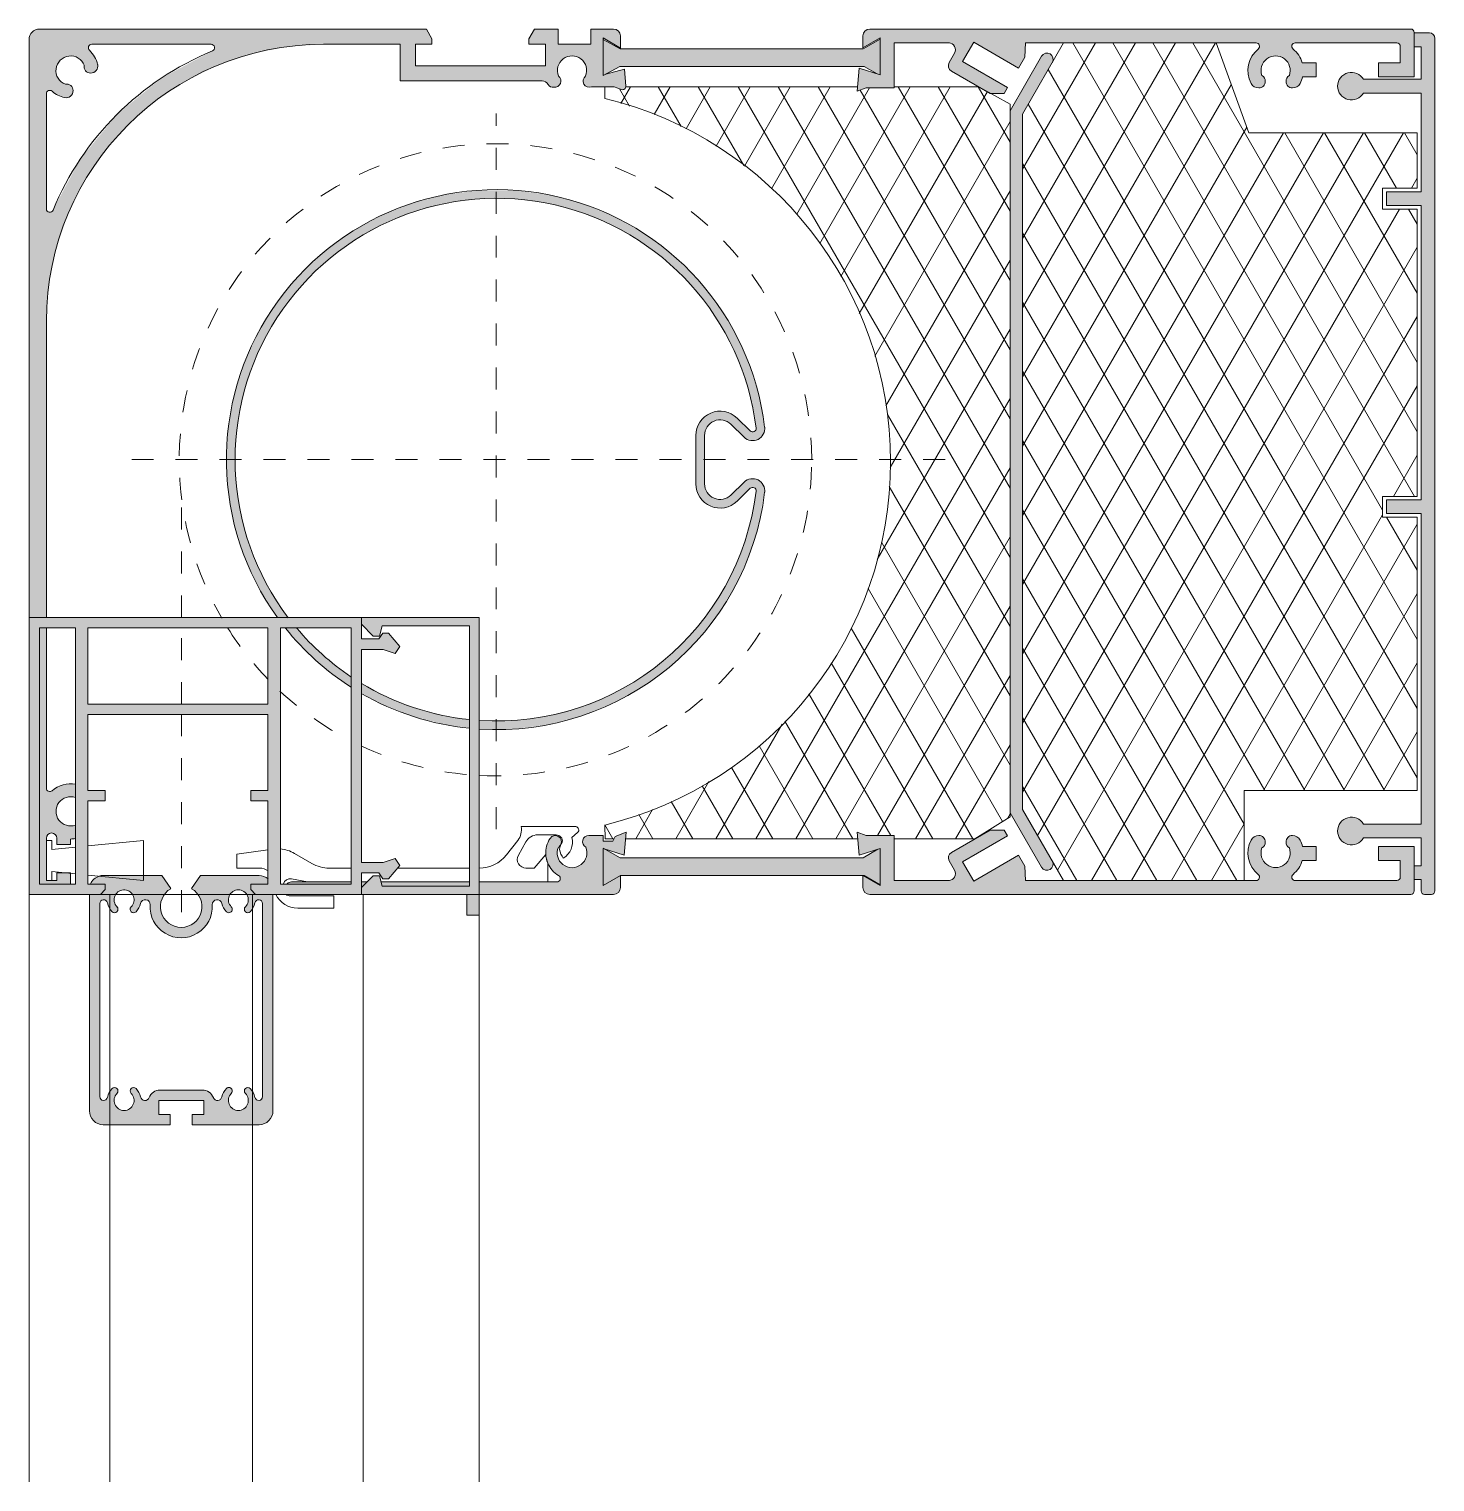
# Model space of a CAD drawing. Header units: metres. Extents: x -65 to 138, y -85 to 125.
import ezdxf

# ---------------------------------------------------------------- set-up
doc = ezdxf.new("R2010")
doc.units = ezdxf.units.M
doc.linetypes.add('Dash', pattern=[6.35, 3.175, -3.175])
doc.layers.add('A-DETL-GENF', color=92, linetype='Continuous', lineweight=18)
doc.layers.add('A-DETL-GENF-HDLN', color=1, linetype='Dash', lineweight=18)
pattern_1 = [(60, (10372.839, -1194.848), (-4.330127, 2.5), []), (120, (10372.839, -1194.848), (-4.330127, -2.5), [])]

# ---------------------------------------------------------------- blocks, each defined once
blk = doc.blocks.new('31 Harol SC900iso - verticaal-4586019-00_0 Basismaterialen')
at = {"layer": 'A-DETL-GENF'}
h = blk.add_hatch(color=256, dxfattribs=at)
h.paths.add_polyline_path([(-63.33, 1.5), (-59, 1.5), (-59, 3.13), (-61, 3.13), (-61, 2), (-62.5, 2), (-62.47, 8.32), (-62.28, 8.66), (-61.94, 8.85), (-61.56, 8.85), (-61.22, 8.66), (-61.03, 8.32), (-61, 8.13), (-61, 7.2), (-59, 7.2), (-59, 8), (-58.3, 8.08), (-58.3, 10.02), (-58.64, 9.92), (-59.16, 9.89), (-59.68, 10), (-60.15, 10.23), (-60.55, 10.56), (-60.86, 10.99), (-61.05, 11.48), (-61.12, 12), (-61.05, 12.52), (-60.86, 13.01), (-60.55, 13.44), (-60.15, 13.77), (-59.68, 14), (-59.16, 14.11), (-58.64, 14.08), (-58.3, 13.98), (-58.3, 15.92), (-59.01, 16), (-59.97, 15.88), (-60.87, 15.53), (-61.89, 14.87), (-62.14, 14.88), (-62.36, 15.01), (-62.48, 15.23), (-62.5, 15.35), (-62.5, 38.5), (-63.5, 38.5), (-63.5, 1.5)])
h.paths.add_polyline_path([(-63.8, 40), (-62.5, 40), (-62.5, 82.8), (-62.15, 88.06), (-61.14, 93.15), (-59.45, 98.11), (-57.14, 102.8), (-54.23, 107.15), (-50.78, 111.08), (-46.85, 114.53), (-42.5, 117.44), (-37.81, 119.75), (-32.85, 121.44), (-27.76, 122.45), (-22.5, 122.8), (-11.42, 122.8), (-11.42, 117.5), (9.28, 117.48), (9.66, 117.31), (9.93, 117), (10.05, 116.84), (10.38, 116.64), (10.76, 116.61), (11.19, 116.65), (11.55, 116.88), (11.76, 117.25), (11.78, 117.68), (11.72, 117.88), (11.45, 118.22), (11.31, 118.75), (11.31, 119.3), (11.45, 119.83), (11.73, 120.3), (12.12, 120.69), (12.59, 120.97), (13.12, 121.11), (13.68, 121.11), (14.21, 120.97), (14.68, 120.69), (15.07, 120.3), (15.35, 119.83), (15.49, 119.3), (15.49, 118.75), (15.35, 118.22), (15.19, 118.05), (15.07, 117.85), (15.01, 117.63), (15.01, 117.39), (15.06, 117.17), (15.18, 116.96), (15.34, 116.8), (15.54, 116.68), (15.76, 116.61), (16, 116.61), (16.22, 116.66), (19.47, 116.66), (20.55, 116.27), (20.99, 116.34), (21.14, 116.52), (21.18, 116.75), (20.96, 119.2), (18.26, 118.48), (17.9, 118.28), (17.9, 123.71), (20.4, 122.26), (20.37, 124.25), (20.27, 124.5), (20.11, 124.7), (19.9, 124.86), (19.66, 124.96), (19.4, 125), (16.1, 125), (16.1, 122.8), (11.38, 122.8), (11.38, 125), (7.97, 125), (7.18, 123.6), (7.18, 122.8), (9.58, 122.8), (9.58, 119.7), (-9.22, 119.7), (-9.22, 122.8), (-6.82, 122.8), (-6.82, 123.6), (-7.62, 125), (-63.89, 124.95), (-64.25, 124.8), (-64.56, 124.56), (-64.8, 124.25), (-64.95, 123.89), (-65, 123.5), (-65, 40)])
h.paths.add_polyline_path([(-62.03, 98.52), (-62.27, 98.6), (-62.44, 98.78), (-62.5, 99.02), (-62.48, 115.77), (-62.36, 115.99), (-62.14, 116.12), (-61.89, 116.13), (-61.67, 116.02), (-60.83, 115.44), (-59.87, 115.1), (-59.61, 115.07), (-59.35, 115.12), (-59.11, 115.23), (-58.91, 115.39), (-58.76, 115.61), (-58.67, 115.85), (-58.65, 116.11), (-58.73, 116.52), (-58.98, 116.85), (-59.35, 117.03), (-59.76, 117.03), (-60.22, 117.28), (-60.61, 117.63), (-60.9, 118.07), (-61.07, 118.56), (-61.12, 119.09), (-61.03, 119.6), (-60.82, 120.08), (-60.5, 120.5), (-60.08, 120.82), (-59.6, 121.03), (-59.09, 121.12), (-58.56, 121.07), (-58.07, 120.9), (-57.63, 120.61), (-57.28, 120.22), (-57.03, 119.76), (-57.03, 119.35), (-56.85, 118.98), (-56.52, 118.73), (-56.11, 118.65), (-55.85, 118.67), (-55.61, 118.76), (-55.39, 118.91), (-55.23, 119.11), (-55.12, 119.35), (-55.07, 119.61), (-55.1, 119.87), (-55.35, 120.63), (-55.75, 121.33), (-56.41, 122.13), (-56.44, 122.37), (-56.35, 122.59), (-56.17, 122.74), (-55.94, 122.8), (-38.59, 122.78), (-38.38, 122.67), (-38.24, 122.46), (-38.23, 122.21), (-38.33, 121.99), (-38.53, 121.84), (-45.89, 117.92), (-52.34, 112.64), (-57.62, 106.19), (-61.69, 98.63), (-61.91, 98.53)])
for points in [[(73.79, 115.7), (75.79, 115.7), (76.28, 116.56), (69.79, 120.31), (71.4, 123.1), (77.89, 119.35), (78.8, 120.92), (78.9, 123), (112.29, 122.98), (112.51, 122.87), (112.64, 122.67), (112.67, 122.42), (112.57, 122.2), (111.85, 121.46), (111.37, 120.68), (111.08, 119.81), (111, 118.9), (111.13, 118), (111.46, 117.14), (111.61, 116.92), (111.8, 116.74), (112.04, 116.6), (112.29, 116.52), (112.77, 116.52), (113.16, 116.69), (113.42, 117.03), (113.5, 117.44), (113.43, 117.84), (113.19, 118.16), (113.02, 118.28), (112.9, 118.8), (112.92, 119.34), (113.07, 119.86), (113.35, 120.32), (113.74, 120.7), (114.21, 120.96), (114.73, 121.1), (115.27, 121.1), (115.79, 120.96), (116.26, 120.7), (116.65, 120.32), (116.93, 119.86), (117.08, 119.34), (117.1, 118.8), (116.98, 118.28), (116.67, 118.01), (116.57, 117.84), (116.5, 117.44), (116.58, 117.03), (116.84, 116.69), (117.23, 116.52), (117.71, 116.52), (117.96, 116.6), (118.2, 116.74), (118.39, 116.92), (118.54, 117.14), (118.75, 117.61), (118.9, 118.1), (120.85, 118.1), (120.85, 120.1), (118.85, 120.1), (118.54, 120.86), (118.09, 121.54), (117.37, 122.31), (117.33, 122.55), (117.41, 122.78), (117.59, 122.94), (117.83, 123), (132.63, 122.98), (132.85, 122.85), (132.98, 122.63), (133, 122.45), (133, 120.1), (129.85, 120.1), (129.85, 118.1), (135, 118.1), (135, 124.5), (134.85, 124.85), (134.63, 124.98), (134.5, 125), (56.14, 124.97), (55.9, 124.87), (55.69, 124.71), (55.53, 124.5), (55.43, 124.26), (55.4, 124), (55.4, 122.27), (57.9, 123.71), (57.9, 118.37), (54.85, 119.33), (54.56, 116.02), (55.87, 116.5), (59.9, 116.5), (59.9, 123), (68.03, 122.97), (68.27, 122.87), (68.48, 122.71), (68.63, 122.5), (68.73, 122.26), (68.77, 122), (68.73, 121.74), (68.63, 121.5), (67.77, 119.94), (67.74, 119.71), (67.77, 119.48), (67.86, 119.26), (68, 119.07), (68.19, 118.93)], [(137.5, 0), (137.85, 0.15), (137.98, 0.37), (138, 0.5), (137.97, 123.85), (137.77, 124.21), (137.6, 124.34), (137.2, 124.45), (135, 124.5), (135, 122.45), (136, 122.45), (136, 117.75), (127.68, 117.75), (127.38, 118.14), (126.99, 118.45), (126.54, 118.66), (126.05, 118.74), (125.55, 118.71), (125.08, 118.55), (124.66, 118.28), (124.33, 117.91), (124.09, 117.48), (123.97, 117), (123.97, 116.5), (124.09, 116.02), (124.33, 115.58), (124.66, 115.22), (125.08, 114.95), (125.55, 114.79), (126.05, 114.75), (126.54, 114.84), (126.99, 115.04), (127.38, 115.35), (127.68, 115.75), (136, 115.75), (136, 101.5), (131, 101.5), (131, 99.5), (136, 99.5), (136, 57), (131, 57), (131, 55), (136, 55), (136, 10.15), (127.68, 10.15), (127.38, 10.55), (126.99, 10.86), (126.54, 11.06), (126.05, 11.15), (125.55, 11.11), (125.08, 10.95), (124.66, 10.68), (124.33, 10.32), (124.09, 9.88), (123.97, 9.4), (123.97, 8.9), (124.09, 8.42), (124.33, 7.98), (124.66, 7.62), (125.08, 7.35), (125.55, 7.19), (126.05, 7.15), (126.54, 7.24), (126.99, 7.44), (127.38, 7.75), (127.68, 8.15), (136, 8.15), (136, 4.15), (135, 4.15), (135, 2.15), (136, 2.15), (136.02, 0.37), (136.15, 0.15), (136.5, 0)], [(17.9, 118.28), (20.3, 119.58), (55.6, 119.58), (57.45, 118.51), (57.9, 118.37), (57.9, 123.55), (55.44, 122.13), (20.36, 122.13), (17.9, 123.51)], [(81.98, 3.47), (82.21, 3.5), (82.43, 3.59), (82.62, 3.73), (82.76, 3.92), (82.85, 4.14), (82.88, 4.37), (82.85, 4.6), (82.76, 4.82), (78.45, 12.28), (78.45, 112.72), (82.85, 120.4), (82.88, 120.63), (82.85, 120.86), (82.76, 121.08), (82.62, 121.27), (82.43, 121.41), (82.21, 121.5), (81.98, 121.53), (81.75, 121.5), (81.53, 121.41), (81.34, 121.27), (81.2, 121.08), (76.65, 113.2), (76.65, 11.8), (81.34, 3.73), (81.53, 3.59), (81.75, 3.5)], [(0, 0), (0, 40), (-17, 40), (-17, 39.02), (-15.3, 37.32), (-14.41, 37.32), (-14.02, 38.8), (-1.4, 38.8), (-1.4, 1.2), (-14.02, 1.2), (-14.41, 2.68), (-15.3, 2.68), (-17, 0.98), (-17, 0)], [(134.5, 0), (134.75, 0.07), (134.85, 0.15), (135, 0.5), (135, 6.9), (129.85, 6.9), (129.85, 4.9), (133, 4.9), (132.98, 2.37), (132.85, 2.15), (132.63, 2.02), (132.5, 2), (117.71, 2.02), (117.49, 2.13), (117.36, 2.33), (117.33, 2.58), (117.43, 2.8), (118.09, 3.46), (118.54, 4.14), (118.85, 4.9), (120.85, 4.9), (120.85, 6.9), (118.9, 6.9), (118.75, 7.39), (118.39, 8.08), (118.2, 8.26), (117.96, 8.4), (117.71, 8.48), (117.23, 8.48), (116.84, 8.31), (116.58, 7.97), (116.5, 7.56), (116.57, 7.16), (116.81, 6.84), (116.98, 6.72), (117.1, 6.2), (117.08, 5.66), (116.93, 5.14), (116.65, 4.68), (116.26, 4.3), (115.79, 4.04), (115.27, 3.9), (114.73, 3.9), (114.21, 4.04), (113.74, 4.3), (113.35, 4.68), (113.07, 5.14), (112.92, 5.66), (112.9, 6.2), (113.02, 6.72), (113.33, 6.99), (113.43, 7.16), (113.5, 7.56), (113.42, 7.97), (113.16, 8.31), (112.77, 8.48), (112.29, 8.48), (112.04, 8.4), (111.8, 8.26), (111.61, 8.08), (111.46, 7.86), (111.13, 7), (111, 6.1), (111.08, 5.19), (111.37, 4.32), (111.85, 3.54), (112.63, 2.69), (112.67, 2.45), (112.59, 2.22), (112.41, 2.06), (112.17, 2), (78.9, 2), (78.8, 4.08), (77.89, 5.65), (71.4, 1.9), (69.79, 4.69), (76.28, 8.44), (75.79, 9.3), (73.79, 9.3), (68, 5.93), (67.86, 5.74), (67.77, 5.52), (67.74, 5.29), (67.77, 5.06), (67.86, 4.84), (68.73, 3.26), (68.77, 3), (68.73, 2.74), (68.63, 2.5), (68.48, 2.29), (68.27, 2.13), (67.9, 2), (59.9, 2), (59.9, 8.5), (55.87, 8.5), (54.56, 8.98), (54.85, 5.67), (57.9, 6.63), (57.9, 1.29), (55.4, 2.73), (55.43, 0.74), (55.53, 0.5), (55.69, 0.29), (55.9, 0.13), (56.14, 0.03), (56.4, 0), (110.45, 0)], [(17.9, 1.29), (20.4, 2.71), (55.6, 2.71), (57.9, 1.37), (57.9, 6.63), (57.58, 6.53), (55.44, 5.29), (20.36, 5.29), (17.9, 6.63), (17.9, 1.8)]]:
    blk.add_hatch(color=256, dxfattribs=at).paths.add_polyline_path(points)
at = {"layer": 'A-DETL-GENF', "lineweight": 13}
h = blk.add_hatch(dxfattribs=at)
h.set_pattern_fill('FP_83', color=256, style=0, pattern_type=2)
h.set_pattern_definition(pattern_1)
h.paths.add_polyline_path([(71.57, 8.02), (76.65, 11.2), (76.65, 114.15), (72.12, 116.66), (59.9, 116.66), (59.9, 116.5), (55.87, 116.5), (54.56, 116.02), (54.56, 116.66), (21.16, 116.66), (21.08, 116.42), (20.89, 116.28), (20.55, 116.27), (19.47, 116.66), (18.16, 116.66), (18.12, 114.98), (24.41, 113.04), (30.34, 110.4), (35.95, 107.03), (41.11, 103.01), (45.74, 98.39), (49.79, 93.26), (53.18, 87.66), (55.88, 81.7), (57.82, 75.46), (59.01, 69.03), (59.4, 62.5), (59.01, 55.97), (57.82, 49.54), (55.88, 43.3), (53.18, 37.34), (49.79, 31.74), (45.74, 26.61), (41.11, 21.99), (35.95, 17.97), (30.34, 14.6), (24.41, 11.96), (18.12, 10.02), (18.17, 8.02), (19.45, 8.02), (19.61, 8.38), (21.24, 8.98), (21.16, 8.02), (54.64, 8.02), (54.56, 8.98), (55.87, 8.5), (59.9, 8.5), (59.9, 8.02), (69.79, 8.02)])
at = {"layer": 'A-DETL-GENF'}
h = blk.add_hatch(color=256, dxfattribs=at)
h.paths.add_polyline_path([(0.14, 23.87), (5.04, 23.89), (9.91, 24.51), (14.66, 25.75), (19.21, 27.56), (23.5, 29.94), (27.46, 32.84), (31.02, 36.21), (34.14, 40), (36.75, 44.15), (38.82, 48.59), (40.3, 53.23), (41.21, 58.34), (41.21, 58.52), (41.11, 58.94), (40.9, 59.32), (40.61, 59.63), (40.25, 59.87), (39.85, 60.01), (39.42, 60.05), (38.99, 59.98), (38.6, 59.81), (38.25, 59.55), (36.35, 57.69), (35.89, 57.34), (35.34, 57.12), (34.76, 57.05), (34.18, 57.13), (33.65, 57.36), (33.18, 57.71), (32.76, 58.34), (32.61, 58.72), (32.53, 59.3), (32.53, 66.3), (32.61, 66.88), (32.83, 67.42), (33.18, 67.89), (33.65, 68.24), (34.18, 68.47), (34.76, 68.55), (35.34, 68.48), (35.89, 68.26), (36.35, 67.91), (38.6, 65.79), (38.99, 65.62), (39.42, 65.55), (39.85, 65.59), (40.25, 65.73), (40.61, 65.97), (40.9, 66.28), (41.11, 66.66), (41.21, 67.08), (41.21, 67.51), (40.3, 72.37), (38.82, 77.01), (36.75, 81.45), (34.14, 85.6), (31.02, 89.39), (27.46, 92.76), (23.5, 95.66), (19.21, 98.04), (14.66, 99.85), (9.91, 101.09), (5.04, 101.71), (0.14, 101.73), (-4.73, 101.12), (-9.48, 99.91), (-14.04, 98.11), (-18.35, 95.76), (-22.32, 92.88), (-25.9, 89.53), (-29.03, 85.75), (-31.66, 81.61), (-33.75, 77.18), (-35.27, 72.51), (-36.19, 67.69), (-36.5, 62.8), (-36.19, 57.91), (-35.27, 53.09), (-33.75, 48.42), (-31.66, 43.99), (-29.08, 40), (-27.53, 40), (-28.02, 40.58), (-30.57, 44.59), (-32.59, 48.88), (-34.06, 53.4), (-34.97, 58.34), (-35.25, 62.8), (-34.95, 67.54), (-34.06, 72.2), (-32.59, 76.72), (-30.57, 81.01), (-28.02, 85.02), (-24.99, 88.67), (-21.52, 91.92), (-17.68, 94.7), (-13.51, 96.98), (-9.1, 98.72), (-4.5, 99.89), (0.22, 100.48), (4.96, 100.47), (9.67, 99.86), (14.27, 98.67), (18.68, 96.91), (22.83, 94.6), (26.66, 91.8), (30.11, 88.54), (33.12, 84.87), (35.65, 80.85), (37.66, 76.55), (39.09, 72.06), (39.97, 67.24), (39.88, 67.01), (39.7, 66.85), (39.46, 66.8), (39.23, 66.87), (39.13, 66.94), (37.23, 68.8), (36.5, 69.35), (35.66, 69.69), (34.75, 69.8), (33.85, 69.68), (33.02, 69.32), (32.3, 68.77), (31.74, 68.04), (31.4, 67.2), (31.28, 66.3), (31.28, 59.3), (31.42, 58.34), (31.74, 57.56), (32.3, 56.83), (33.02, 56.28), (33.85, 55.92), (34.75, 55.8), (35.66, 55.91), (36.5, 56.25), (37.23, 56.8), (39.23, 58.73), (39.46, 58.8), (39.7, 58.75), (39.88, 58.59), (39.97, 58.34), (39.97, 58.24), (39.09, 53.54), (37.66, 49.05), (35.65, 44.75), (33.12, 40.73), (30.11, 37.06), (26.66, 33.8), (22.83, 31), (18.68, 28.69), (14.27, 26.93), (9.67, 25.74), (4.96, 25.13), (0, 25.09), (0, 23.89)])
h.paths.add_polyline_path([(-1.4, 24.06), (-1.4, 25.32), (-4.5, 25.71), (-9.1, 26.88), (-13.51, 28.62), (-17, 30.52), (-17, 29.1), (-14.04, 27.49), (-9.48, 25.69), (-4.73, 24.48)])
h.paths.add_polyline_path([(-18.5, 29.95), (-18.5, 31.49), (-21.52, 33.68), (-24.99, 36.93), (-26.29, 38.5), (-27.91, 38.5), (-25.9, 36.07), (-22.32, 32.72)])
h = blk.add_hatch(color=256, dxfattribs=at)
h.paths.add_polyline_path([(-24.58, 0), (-17, 0), (-17, 3.1), (-14.5, 3.1), (-13.91, 2.26), (-13.09, 2.26), (-11.47, 4.19), (-12.16, 5.19), (-13.86, 4.6), (-17, 4.6), (-17, 35.4), (-13.86, 35.4), (-12.16, 34.81), (-11.47, 35.81), (-13.09, 37.74), (-13.91, 37.74), (-14.5, 36.9), (-17, 36.9), (-17, 40), (-65, 40), (-65, 0), (-54.69, 0), (-54, 0.69), (-54, 1.5), (-56.5, 1.5), (-56.5, 13.5), (-54, 13.5), (-54, 15), (-56.5, 15), (-56.5, 26), (-30.5, 26), (-30.5, 15), (-33, 15), (-33, 13.5), (-30.5, 13.5), (-30.5, 1.5), (-33, 1.5), (-33, 0.69), (-32.31, 0)])
h.paths.add_polyline_path([(-58.3, 1.5), (-63.5, 1.5), (-63.5, 38.5), (-58.3, 38.5), (-58.3, 24.05)])
h.paths.add_polyline_path([(-28.7, 1.5), (-28.7, 38.5), (-18.5, 38.5), (-18.5, 1.5), (-24.58, 1.5)])
h.paths.add_polyline_path([(-30.5, 27.5), (-56.5, 27.5), (-56.5, 38.5), (-30.5, 38.5)])
h = blk.add_hatch(color=256, dxfattribs=at)
h.paths.add_polyline_path([(0, 0), (19.66, 0.03), (19.9, 0.13), (20.11, 0.29), (20.27, 0.5), (20.37, 0.74), (20.4, 1), (20.4, 2.73), (17.9, 1.29), (17.9, 6.63), (20.95, 5.67), (21.24, 8.98), (19.61, 8.38), (19.3, 7.67), (17.9, 7.67), (17.9, 8.5), (15.61, 8.47), (15.23, 8.28), (14.98, 7.93), (14.92, 7.51), (15.06, 7.11), (15.37, 6.82), (15.51, 6.31), (15.53, 5.79), (15.41, 5.28), (15.18, 4.81), (14.83, 4.42), (14.41, 4.12), (13.92, 3.93), (13.4, 3.86), (12.88, 3.93), (12.39, 4.12), (11.97, 4.42), (11.62, 4.81), (11.39, 5.28), (11.27, 5.79), (11.29, 6.31), (11.43, 6.82), (11.61, 6.96), (11.75, 7.14), (11.85, 7.35), (11.88, 7.58), (11.86, 7.81), (11.77, 8.03), (11.64, 8.22), (11.46, 8.36), (11.25, 8.46), (11.02, 8.5), (10.79, 8.48), (10.57, 8.4), (10.38, 8.27), (10.23, 8.1), (9.83, 7.31), (9.63, 6.46), (9.62, 5.58), (9.82, 4.73), (10.21, 3.94), (10.77, 3.26), (11.64, 2.55), (11.71, 2.3), (11.64, 2.05), (11.46, 1.87), (11.21, 1.8), (0, 1.8), (0, 0.25)])
h.paths.add_polyline_path([(-1.8, -3), (0, -3), (0, 0), (-1.8, 0)])
h.paths.add_polyline_path([(-17, 0.98), (-16.18, 1.8), (-17, 1.8), (-17, 1.08)])
h.paths.add_polyline_path([(-14.02, 1.2), (-1.4, 1.2), (-1.4, 1.8), (-14.18, 1.8)])
h.paths.add_polyline_path([(-18.5, 1.5), (-18.5, 1.8), (-27.33, 1.77), (-27.55, 1.68), (-27.73, 1.5), (-22.88, 1.5)])
h = blk.add_hatch(color=256, dxfattribs=at)
h.paths.add_polyline_path([(-31.78, -33.27), (-31.27, -33.2), (-30.78, -33), (-30.37, -32.68), (-30.05, -32.27), (-29.85, -31.79), (-29.78, -31.27), (-29.78, 0), (-32.31, 0), (-33, 0.69), (-33, 1.5), (-30.5, 1.5), (-30.5, 2.25), (-30.78, 2.46), (-31.27, 2.66), (-31.78, 2.73), (-40.23, 2.73), (-41.53, 0.83), (-40.94, 0.38), (-40.47, -0.2), (-40.17, -0.88), (-40.04, -1.62), (-40.09, -2.36), (-40.33, -3.07), (-40.74, -3.7), (-41.28, -4.2), (-41.94, -4.56), (-42.66, -4.74), (-43.41, -4.74), (-44.13, -4.56), (-44.79, -4.2), (-45.33, -3.7), (-45.74, -3.07), (-45.97, -2.36), (-46.03, -1.62), (-45.9, -0.88), (-45.59, -0.2), (-45.13, 0.38), (-44.53, 0.83), (-45.83, 2.73), (-54.69, 2.68), (-54.8, 2.66), (-55.28, 2.46), (-55.7, 2.15), (-56.02, 1.73), (-56.11, 1.5), (-54, 1.5), (-54, 0.69), (-54.69, 0), (-56.28, 0), (-56.28, -31.27), (-56.22, -31.79), (-56.02, -32.27), (-55.7, -32.68), (-55.28, -33), (-54.8, -33.2), (-54.28, -33.27), (-44.64, -33.27), (-44.64, -31.77), (-46.28, -31.77), (-46.28, -29.77), (-39.78, -29.77), (-39.78, -31.77), (-41.43, -31.77), (-41.43, -33.27)])
h.paths.add_polyline_path([(-51.11, -31.2), (-51.46, -31.2), (-51.81, -31.11), (-52.12, -30.94), (-52.39, -30.7), (-52.58, -30.4), (-52.7, -30.06), (-52.73, -29.71), (-52.67, -29.35), (-52.52, -29.03), (-52.17, -28.52), (-52.17, -28.26), (-52.22, -28.14), (-52.53, -27.91), (-52.78, -27.91), (-53.01, -28.04), (-53.32, -28.41), (-53.55, -28.85), (-53.8, -29.56), (-54.01, -29.72), (-54.28, -29.77), (-54.54, -29.68), (-54.72, -29.48), (-54.78, -29.21), (-54.77, -1.19), (-54.64, -0.95), (-54.41, -0.8), (-54.15, -0.77), (-53.9, -0.88), (-53.73, -1.09), (-53.55, -1.69), (-53.32, -2.12), (-52.91, -2.58), (-52.66, -2.65), (-52.53, -2.63), (-52.22, -2.39), (-52.16, -2.14), (-52.22, -1.9), (-52.66, -1.21), (-52.73, -0.86), (-52.7, -0.5), (-52.5, 0), (-52.41, 0.14), (-52.16, 0.38), (-51.85, 0.56), (-51.51, 0.66), (-51.15, 0.67), (-50.8, 0.59), (-50.48, 0.43), (-50.2, 0.19), (-50, -0.11), (-49.87, -0.45), (-49.84, -0.81), (-49.9, -1.17), (-50.04, -1.51), (-50.28, -1.81), (-50.41, -2.16), (-50.34, -2.4), (-50.16, -2.58), (-49.91, -2.65), (-49.56, -2.5), (-49.27, -2.15), (-49.04, -1.75), (-48.75, -1.01), (-48.46, -0.81), (-48.12, -0.78), (-47.81, -0.9), (-47.59, -1.17), (-47.53, -1.51), (-47.45, -2.63), (-47.1, -3.7), (-46.49, -4.64), (-45.67, -5.41), (-44.69, -5.95), (-43.6, -6.23), (-42.47, -6.23), (-41.38, -5.95), (-40.4, -5.41), (-39.51, -4.54), (-38.97, -3.7), (-38.62, -2.63), (-38.48, -1.17), (-38.26, -0.9), (-37.94, -0.78), (-37.6, -0.81), (-37.32, -1.01), (-37.17, -1.31), (-37.02, -1.75), (-36.8, -2.15), (-36.51, -2.5), (-36.07, -2.64), (-35.85, -2.54), (-35.7, -2.35), (-35.66, -2.23), (-35.8, -1.79), (-36.02, -1.51), (-36.17, -1.18), (-36.23, -0.83), (-36.2, -0.47), (-36.08, -0.13), (-35.89, 0.16), (-35.62, 0.41), (-35.31, 0.58), (-34.96, 0.67), (-34.61, 0.67), (-34.26, 0.58), (-33.94, 0.41), (-33.57, 0), (-33.49, -0.13), (-33.37, -0.47), (-33.34, -0.83), (-33.4, -1.18), (-33.54, -1.51), (-33.89, -2.02), (-33.89, -2.27), (-33.85, -2.39), (-33.54, -2.63), (-33.28, -2.63), (-33.06, -2.5), (-32.75, -2.12), (-32.52, -1.69), (-32.27, -0.97), (-32.05, -0.81), (-31.79, -0.77), (-31.53, -0.86), (-31.35, -1.06), (-31.28, -1.32), (-31.3, -29.35), (-31.43, -29.59), (-31.65, -29.74), (-31.92, -29.76), (-32.17, -29.66), (-32.34, -29.45), (-32.52, -28.85), (-32.75, -28.41), (-33.16, -27.96), (-33.41, -27.89), (-33.54, -27.91), (-33.85, -28.14), (-33.91, -28.39), (-33.84, -28.64), (-33.54, -29.03), (-33.4, -29.35), (-33.34, -29.71), (-33.37, -30.06), (-33.49, -30.4), (-33.68, -30.7), (-33.94, -30.94), (-34.26, -31.11), (-34.61, -31.2), (-34.96, -31.2), (-35.31, -31.11), (-35.62, -30.94), (-35.89, -30.7), (-36.08, -30.4), (-36.2, -30.06), (-36.23, -29.71), (-36.17, -29.35), (-36.02, -29.03), (-35.8, -28.74), (-35.66, -28.3), (-35.76, -28.08), (-35.95, -27.94), (-36.19, -27.89), (-36.51, -28.04), (-36.81, -28.4), (-37.03, -28.81), (-37.32, -29.55), (-37.59, -29.73), (-37.91, -29.76), (-38.21, -29.62), (-38.4, -29.36), (-38.59, -29), (-38.86, -28.69), (-39.2, -28.46), (-39.58, -28.32), (-39.98, -28.27), (-46.49, -28.32), (-46.87, -28.46), (-47.21, -28.69), (-47.48, -29), (-47.86, -29.62), (-48.15, -29.76), (-48.48, -29.73), (-48.75, -29.55), (-48.89, -29.26), (-49.03, -28.81), (-49.26, -28.4), (-49.56, -28.04), (-49.91, -27.89), (-50.16, -27.96), (-50.34, -28.14), (-50.41, -28.39), (-50.26, -28.74), (-50.04, -29.03), (-49.9, -29.35), (-49.84, -29.71), (-49.87, -30.06), (-49.99, -30.4), (-50.18, -30.7), (-50.44, -30.94), (-50.76, -31.11)])
at = {"layer": 'A-DETL-GENF-HDLN', "linetype": 'Continuous', "lineweight": 13}
h = blk.add_hatch(dxfattribs=at)
h.set_pattern_fill('FP_83', color=256, style=0, pattern_type=2)
h.set_pattern_definition(pattern_1)
h.paths.add_polyline_path([(110.45, 2), (110.45, 15), (135.45, 15), (135.45, 54.5), (130.45, 54.5), (130.45, 57.5), (135.45, 57.5), (135.45, 99), (130.45, 99), (130.45, 102), (135.45, 102), (135.45, 110), (111.12, 110), (106.39, 123), (84.39, 123), (78.45, 112.72), (78.45, 12.28), (84.39, 2)])
at = {"layer": 'A-DETL-GENF'}
for p, q in [((-7.62, 125), (-63.5, 125)), ((-6.82, 123.6), (-7.62, 125)), ((7.97, 125), (7.18, 123.6)), ((11.38, 125), (7.97, 125)), ((11.38, 122.8), (11.38, 125)), ((19.4, 125), (16.1, 125)), ((16.1, 125), (16.1, 122.8)), ((20.4, 122.26), (20.4, 124)), ((55.4, 124), (55.4, 122.27)), ((134.5, 125), (56.4, 125)), ((135, 124.5), (135, 122.45)), ((137.2, 124.45), (135, 124.45)), ((-65, 123.5), (-65, 40)), ((-55.94, 122.8), (-38.72, 122.8)), ((-22.5, 122.8), (-11.42, 122.8)), ((-11.42, 122.8), (-11.42, 117.5)), ((-9.22, 119.7), (-9.22, 122.8)), ((-9.22, 122.8), (-6.82, 122.8)), ((-6.82, 122.8), (-6.82, 123.6)), ((7.18, 123.6), (7.18, 122.8)), ((7.18, 122.8), (9.58, 122.8)), ((9.58, 122.8), (9.58, 119.7)), ((16.1, 122.8), (11.38, 122.8)), ((17.9, 123.51), (17.9, 123.71)), ((17.9, 123.71), (20.4, 122.26)), ((20.36, 122.13), (17.9, 123.51)), ((17.9, 123.51), (17.9, 118.28)), ((55.44, 122.13), (20.36, 122.13)), ((55.4, 122.27), (57.9, 123.71)), ((57.9, 123.55), (55.44, 122.13)), ((57.9, 123.71), (57.9, 118.37)), ((59.9, 116.5), (59.9, 123)), ((59.9, 123), (67.9, 123)), ((69.79, 120.31), (71.4, 123.1)), ((71.4, 123.1), (77.89, 119.35)), ((84.39, 123), (78.45, 112.72)), ((78.8, 120.92), (78.9, 123)), ((78.9, 123), (84.39, 123)), ((106.39, 123), (84.39, 123)), ((106.39, 123), (112.17, 123)), ((111.12, 110), (106.39, 123)), ((117.83, 123), (132.5, 123)), ((133, 122.5), (133, 120.1)), ((135, 118.1), (135, 122.45)), ((135, 122.45), (136, 122.45)), ((136, 122.45), (136, 117.75)), ((138, 0.5), (138, 123.65)), ((9.58, 119.7), (-9.22, 119.7)), ((68.63, 121.5), (67.86, 120.16)), ((76.28, 116.56), (69.79, 120.31)), ((81.2, 121.08), (76.65, 113.2)), ((77.89, 119.35), (78.8, 120.92)), ((120.85, 120.1), (118.85, 120.1)), ((120.85, 118.1), (120.85, 120.1)), ((133, 120.1), (129.85, 120.1)), ((129.85, 120.1), (129.85, 118.1)), ((17.9, 118.28), (20.3, 119.58)), ((20.96, 119.2), (18.26, 118.48)), ((20.3, 119.58), (55.6, 119.58)), ((21.18, 116.75), (20.96, 119.2)), ((54.85, 119.33), (54.56, 116.02)), ((57.9, 118.37), (54.85, 119.33)), ((55.6, 119.58), (57.45, 118.51)), ((68.19, 118.93), (73.79, 115.7)), ((118.9, 118.1), (120.85, 118.1)), ((136, 117.75), (127.68, 117.75)), ((129.85, 118.1), (135, 118.1)), ((-62.5, 99.02), (-62.5, 115.65)), ((-11.42, 117.5), (9.07, 117.5)), ((16.22, 116.66), (19.47, 116.66)), ((18.16, 116.66), (18.12, 114.98)), ((19.47, 116.66), (20.55, 116.27)), ((54.62, 116.66), (21.16, 116.66)), ((54.56, 116.02), (55.87, 116.5)), ((55.87, 116.5), (59.9, 116.5)), ((72.12, 116.66), (59.9, 116.66)), ((76.65, 114.15), (72.12, 116.66)), ((73.79, 115.7), (75.79, 115.7)), ((75.79, 115.7), (76.28, 116.56)), ((127.68, 115.75), (136, 115.75)), ((136, 115.75), (136, 101.5)), ((76.65, 113.2), (76.65, 114.15)), ((76.65, 113.2), (76.65, 11.8)), ((78.45, 112.72), (78.45, 12.28)), ((135.45, 110), (111.12, 110)), ((135.45, 102), (135.45, 110)), ((130.45, 99), (130.45, 102)), ((130.45, 102), (135.45, 102)), ((136, 101.5), (131, 101.5)), ((131, 101.5), (131, 99.5)), ((135.45, 99), (130.45, 99)), ((131, 99.5), (136, 99.5)), ((135.45, 57.5), (135.45, 99)), ((136, 99.5), (136, 57)), ((-62.5, 40), (-62.5, 82.8)), ((36.35, 67.91), (38.25, 66.05)), ((39.13, 66.94), (37.23, 68.8)), ((31.28, 66.3), (31.28, 59.3)), ((32.53, 59.3), (32.53, 66.3)), ((38.25, 59.55), (36.35, 57.69)), ((37.23, 56.8), (39.13, 58.66)), ((130.45, 54.5), (130.45, 57.5)), ((130.45, 57.5), (135.45, 57.5)), ((136, 57), (131, 57)), ((131, 57), (131, 55)), ((131, 55), (136, 55)), ((136, 55), (136, 10.15)), ((135.45, 54.5), (130.45, 54.5)), ((135.45, 39.55), (135.45, 54.5)), ((-65, 40), (-65, 0)), ((-17, 40), (-65, 40)), ((0, 40), (-17, 40)), ((-17, 36.9), (-17, 40)), ((0, 0), (0, 40)), ((-63.5, 1.5), (-63.5, 38.5)), ((-63.5, 38.5), (-58.3, 38.5)), ((-62.5, 15.35), (-62.5, 38.5)), ((-58.3, 38.5), (-58.3, 1.5)), ((-56.5, 27.5), (-56.5, 38.5)), ((-56.5, 38.5), (-30.5, 38.5)), ((-30.5, 38.5), (-30.5, 27.5)), ((-28.7, 38.5), (-18.5, 38.5)), ((-28.7, 1.5), (-28.7, 38.5)), ((-18.5, 38.5), (-18.5, 1.5)), ((-17, 39.02), (-15.3, 37.32)), ((-14.41, 37.32), (-14.02, 38.8)), ((-14.02, 38.8), (-1.4, 38.8)), ((-1.4, 38.8), (-1.4, 1.2)), ((135.45, 15), (135.45, 39.55)), ((-14.5, 36.9), (-17, 36.9)), ((-15.3, 37.32), (-14.41, 37.32)), ((-13.91, 37.74), (-14.5, 36.9)), ((-13.09, 37.74), (-13.91, 37.74)), ((-11.47, 35.81), (-13.09, 37.74)), ((-12.16, 34.81), (-11.47, 35.81)), ((-17, 4.6), (-17, 35.4)), ((-17, 35.4), (-13.86, 35.4)), ((-13.86, 35.4), (-12.16, 34.81)), ((-30.5, 27.5), (-56.5, 27.5)), ((-56.5, 15), (-56.5, 26)), ((-56.5, 26), (-30.5, 26)), ((-30.5, 26), (-30.5, 15)), ((-54, 15), (-56.5, 15)), ((-54, 13.5), (-54, 15)), ((-30.5, 15), (-33, 15)), ((-33, 15), (-33, 13.5)), ((110.45, 2), (110.45, 15)), ((110.45, 15), (135.45, 15)), ((-56.5, 1.5), (-56.5, 13.5)), ((-56.5, 13.5), (-54, 13.5)), ((-33, 13.5), (-30.5, 13.5)), ((-30.5, 13.5), (-30.5, 1.5)), ((71.57, 8.02), (76.65, 11.2)), ((76.65, 11.2), (76.65, 11.8)), ((76.65, 11.8), (81.2, 3.92)), ((78.45, 12.28), (84.39, 2)), ((13.94, 9.8), (6.08, 9.8)), ((8.46, 8.6), (11.11, 8.6)), ((13.38, 8.23), (14.21, 8.93)), ((17.9, 8.5), (15.82, 8.5)), ((17.9, 7.67), (17.9, 8.5)), ((18.12, 10.02), (18.17, 8.02)), ((21.24, 8.98), (19.61, 8.38)), ((20.95, 5.67), (21.24, 8.98)), ((55.87, 8.5), (54.56, 8.98)), ((54.56, 8.98), (54.85, 5.67)), ((59.9, 8.5), (55.87, 8.5)), ((59.9, 2), (59.9, 8.5)), ((73.79, 9.3), (68.19, 6.07)), ((69.79, 4.69), (76.28, 8.44)), ((75.79, 9.3), (73.79, 9.3)), ((76.28, 8.44), (75.79, 9.3)), ((136, 10.15), (127.68, 10.15)), ((-62.5, 7.8), (-62.5, 8.13)), ((-62.5, 2), (-62.5, 7.8)), ((-61.7, 7.8), (-62.5, 7.8)), ((-62.5, 7.8), (-62.5, 2)), ((-61.7, 6.5), (-61.7, 7.8)), ((-58.3, 6.83), (-61.7, 6.5)), ((-61, 8.13), (-61, 7.2)), ((-61, 7.2), (-59, 7.2)), ((-59, 7.2), (-59, 8)), ((-48.5, 7.8), (-56.5, 7.01)), ((-48.5, 2), (-48.5, 7.8)), ((-30.5, 6.46), (-35, 5.8)), ((5.56, 7.79), (3.94, 5.72)), ((5.65, 5.66), (6.72, 7.57)), ((19.3, 7.67), (17.9, 7.67)), ((20.36, 5.29), (17.9, 6.67)), ((17.9, 1.29), (17.9, 6.63)), ((17.9, 6.63), (20.95, 5.67)), ((18.17, 8.02), (19.45, 8.02)), ((19.61, 8.38), (19.3, 7.67)), ((21.16, 8.02), (54.64, 8.02)), ((54.85, 5.67), (57.9, 6.63)), ((57.58, 6.53), (55.44, 5.29)), ((57.9, 6.63), (57.9, 1.29)), ((59.9, 8.02), (71.57, 8.02)), ((120.85, 6.9), (118.9, 6.9)), ((120.85, 4.9), (120.85, 6.9)), ((127.68, 8.15), (136, 8.15)), ((135, 6.9), (129.85, 6.9)), ((129.85, 6.9), (129.85, 4.9)), ((135, 4.15), (135, 6.9)), ((136, 8.15), (136, 4.15)), ((-35, 5.8), (-35, 3.8)), ((-24.16, 4.47), (-26.69, 5.93)), ((-13.86, 4.6), (-17, 4.6)), ((-12.16, 5.19), (-13.86, 4.6)), ((-11.47, 4.19), (-12.16, 5.19)), ((9.61, 5.78), (7.94, 3.8)), ((9.9, 1.8), (9.9, 4.52)), ((55.44, 5.29), (20.36, 5.29)), ((67.86, 4.84), (68.63, 3.5)), ((71.4, 1.9), (69.79, 4.69)), ((77.89, 5.65), (71.4, 1.9)), ((78.8, 4.08), (77.89, 5.65)), ((118.85, 4.9), (120.85, 4.9)), ((129.85, 4.9), (133, 4.9)), ((133, 4.9), (133, 2.5)), ((-61.7, 2), (-61.7, 3.3)), ((-61.7, 3.3), (-58.3, 2.97)), ((-60.02, 3.13), (-61, 3.13)), ((-61, 3.13), (-61, 2)), ((-59, 3.13), (-60.02, 3.13)), ((-59, 3.03), (-59, 3.13)), ((-59, 1.5), (-59, 3.03)), ((-56.5, 2.79), (-48.5, 2)), ((-48.5, 2.73), (-54.28, 2.73)), ((-45.83, 2.73), (-48.5, 2.73)), ((-44.53, 0.83), (-45.83, 2.73)), ((-40.23, 2.73), (-41.53, 0.83)), ((-31.78, 2.73), (-40.23, 2.73)), ((-35, 3.8), (-31.7, 3.8)), ((-27.12, 2.23), (-24.81, 1.8)), ((-18.5, 3.8), (-21.66, 3.8)), ((-17, 0), (-17, 3.1)), ((-17, 3.1), (-14.5, 3.1)), ((-15.3, 2.68), (-17, 0.98)), ((-14.41, 2.68), (-15.3, 2.68)), ((-14.5, 3.1), (-13.91, 2.26)), ((-14.02, 1.2), (-14.41, 2.68)), ((-13.91, 2.26), (-13.09, 2.26)), ((-13.09, 2.26), (-11.47, 4.19)), ((-1.4, 3.8), (-11.79, 3.8)), ((7.94, 3.8), (6.75, 3.8)), ((20.4, 2.73), (17.9, 1.29)), ((20.35, 2.71), (55.6, 2.71)), ((20.4, 1), (20.4, 2.73)), ((57.9, 1.29), (55.4, 2.73)), ((55.4, 2.73), (55.4, 1)), ((55.6, 2.71), (57.9, 1.37)), ((78.9, 2), (78.8, 4.08)), ((136, 4.15), (135, 4.15)), ((135, 4.15), (135, 2.15)), ((135, 0.5), (135, 2.15)), ((135, 2.15), (136, 2.15)), ((136, 2.15), (136, 0.5)), ((-65, 0), (0, 0)), ((-58.3, 1.5), (-63.5, 1.5)), ((-61.7, 2), (-62.5, 2)), ((-62.5, 2), (-61.7, 2)), ((-61, 2), (-61.7, 2)), ((-54, 1.5), (-56.5, 1.5)), ((-56.28, 0), (-56.28, -31.27)), ((-54.69, 0), (-54, 0.69)), ((-54, 0.69), (-54, 1.5)), ((-30.5, 1.5), (-33, 1.5)), ((-33, 1.5), (-33, 0.69)), ((-33, 0.69), (-32.31, 0)), ((-29.78, -31.27), (-29.78, 0)), ((-18.5, 1.5), (-28.7, 1.5)), ((-24.81, 1.8), (-27.1, 1.8)), ((-18.5, 1.8), (-24.81, 1.8)), ((-24.81, 1.8), (-18.5, 1.8)), ((-16.18, 1.8), (-17, 1.8)), ((-17, 1.8), (-16.18, 1.8)), ((-1.4, 1.8), (-14.18, 1.8)), ((-14.18, 1.8), (-1.4, 1.8)), ((-1.4, 1.2), (-14.02, 1.2)), ((-1.8, 0), (-1.8, -3)), ((9.9, 1.8), (0, 1.8)), ((0, 1.8), (9.9, 1.8)), ((0, -3), (0, 0)), ((0, 0), (19.4, 0)), ((11.21, 1.8), (9.9, 1.8)), ((56.4, 0), (134.5, 0)), ((67.9, 2), (59.9, 2)), ((84.39, 2), (78.9, 2)), ((84.39, 2), (110.45, 2)), ((112.17, 2), (110.45, 2)), ((132.5, 2), (117.83, 2)), ((136.5, 0), (137.5, 0)), ((-65, 0), (-54.69, 0)), ((-65, -84.87), (-65, 0)), ((-54.78, -29.21), (-54.78, -1.32)), ((-53.34, 0), (-53.34, -84.87)), ((-32.74, 0), (-32.74, -84.87)), ((-32.31, 0), (-17, 0)), ((-31.28, -1.32), (-31.28, -29.21)), ((-21, -0.2), (-27.3, -0.2)), ((-26.2, -2), (-21, -2)), ((-21, -2), (-21, -0.2)), ((-17, 0), (0, 0)), ((-16.74, 0), (-16.74, -84.87)), ((0, 0), (0, -84.87)), ((-1.8, -3), (0, -3)), ((-39.98, -28.27), (-46.08, -28.27)), ((-46.28, -31.77), (-46.28, -29.77)), ((-46.28, -29.77), (-39.78, -29.77)), ((-39.78, -29.77), (-39.78, -31.77)), ((-54.28, -33.27), (-44.64, -33.27)), ((-44.64, -31.77), (-46.28, -31.77)), ((-44.64, -33.27), (-44.64, -31.77)), ((-39.78, -31.77), (-41.43, -31.77)), ((-41.43, -31.77), (-41.43, -33.27)), ((-41.43, -33.27), (-31.78, -33.27))]:
    blk.add_line(p, q, dxfattribs=at)
for centre, radius, start, end in [((-63.5, 123.5), 1.5, 90, 180), ((19.4, 124), 1, 360, 90), ((56.4, 124), 1, 90, 180), ((134.5, 124.5), 0.5, 360, 90), ((137.2, 123.65), 0.8, 0, 90), ((-22.5, 82.8), 40, 90, 180), ((-22.5, 82.8), 42.2, 112.3229, 157.6771), ((-55.94, 122.3), 0.5, 90, 227.1673), ((-59, 119), 4, 12.5114, 47.1673), ((-38.72, 122.3), 0.5, 292.3229, 90), ((67.77, 122), 1, 330.0001, 90), ((115, 119), 4, 128.943, 207.6628), ((112.17, 122.5), 0.5, 308.943, 90), ((117.83, 122.5), 0.5, 90, 231.0558), ((115, 119), 4, 15.9636, 51.0558), ((132.5, 122.5), 0.5, 360, 90), ((-59, 119), 2.12, 21.0241, 248.9759), ((-56.15, 119.55), 0.9, 166.42, 272.5265), ((-56.07, 119.65), 1, 267.6024, 12.5114), ((13.4, 119.02), 2.11, 337.7065, 202.2935), ((68.64, 119.71), 0.9, 150.0001, 239.9998), ((81.98, 120.63), 0.9, 330.0015, 149.9999), ((115, 119.01), 2.11, 339.7562, 200.2438), ((10.9, 117.5), 0.9, 260.9759, 52.6278), ((15.9, 117.5), 0.9, 127.3795, 291.0381), ((112.6, 117.48), 0.9, 357.3679, 62.0058), ((117.4, 117.48), 0.9, 117.9941, 182.6321), ((115, 119), 4, 332.3396, 346.9948), ((125.95, 116.75), 2, 29.9996, 330.0004), ((-62, 115.65), 0.5, 48.1913, 180), ((-59, 119), 4, 228.1913, 257.4843), ((-59.65, 116.07), 1, 257.4843, 2.3939), ((-59.55, 116.15), 0.9, 357.4748, 103.5757), ((9.07, 116.5), 1, 29.9304, 90), ((10.63, 117.4), 0.8, 210.0792, 279.5733), ((20.71, 116.71), 0.47, 250.0004, 5), ((112.52, 117.7), 1.2, 207.6628, 272.0468), ((112.6, 117.4), 0.9, 267.6364, 2.632), ((117.4, 117.4), 0.9, 177.3679, 272.3636), ((117.48, 117.7), 1.2, 267.9532, 332.3396), ((5.41, 62.5), 54, 283.6174, 76.3831), ((2.5, 62.8), 39, 6.9385, 215.7905), ((-62, 99.02), 0.5, 180, 337.6771), ((2.5, 62.8), 37.75, 6.9386, 217.2062), ((34.78, 66.3), 3.5, 45.6195, 180), ((34.78, 66.3), 2.25, 45.6204, 180), ((39.48, 67.3), 1.75, 225.6204, 6.9385), ((39.48, 67.3), 0.5, 225.6195, 6.9386), ((34.78, 59.3), 3.5, 180, 314.3796), ((34.78, 59.3), 2.25, 180, 314.3805), ((39.48, 58.3), 1.75, 353.0615, 134.3805), ((39.48, 58.3), 0.5, 353.0615, 134.3796), ((2.5, 62.8), 37.75, 266.2007, 353.0615), ((2.5, 62.8), 39, 266.3233, 353.0615), ((2.5, 62.8), 39, 218.6282, 237.4095), ((2.5, 62.8), 37.75, 220.1638, 236.1465), ((2.5, 62.8), 37.75, 238.8624, 264.0578), ((2.5, 62.8), 39, 239.9443, 264.2491), ((-62, 15.35), 0.5, 180, 311.8099), ((-59, 12), 4, 79.8755, 131.8099), ((-59, 12), 2.11, 70.421, 289.579), ((125.95, 9.15), 2, 29.9996, 330.0004), ((-61.75, 8.13), 0.75, 0, 180), ((3.51, 9.39), 2.6, 322.0004, 9.0408), ((8.46, 6.6), 2, 90, 151), ((10.98, 7.6), 0.9, 335.1255, 146.5147), ((11.11, 7.7), 0.9, 350.5127, 90), ((13.88, 9.3), 0.499, 311.0372, 82.9621), ((15.82, 7.6), 0.9, 90, 240.296), ((112.52, 7.3), 1.2, 87.9532, 152.3372), ((112.6, 7.6), 0.9, 357.368, 92.3636), ((117.4, 7.6), 0.9, 87.6364, 182.6321), ((117.48, 7.3), 1.2, 27.6604, 92.0468), ((-59, 12), 4, 270.0002, 280.1243), ((-29.19, 1.6), 5, 59.9998, 84.3561), ((13.4, 6), 3.8, 146.5147, 183.2935), ((13.4, 6), 2.14, 157.4547, 22.5453), ((10.98, 7.6), 0.9, 299.7016, 329.2463), ((13.59, 6.34), 2, 142.7198, 175.8564), ((15.49, 7.39), 4, 193.0531, 212.8127), ((10.98, 7.6), 0.9, 329.2463, 335.1255), ((10.76, 7.55), 2.7, 300.5227, 14.5863), ((115, 6), 4, 152.3372, 231.057), ((115, 5.99), 2.11, 159.7562, 20.2438), ((112.6, 7.52), 0.9, 297.9942, 2.6321), ((117.4, 7.52), 0.9, 177.3679, 242.0059), ((115, 6), 4, 13.0052, 27.6604), ((-21.66, 8.8), 5, 239.9998, 270), ((0, 8.8), 5, 270, 322.0004), ((6.75, 5.05), 1.25, 151, 270), ((13.4, 6), 3.8, 183.2935, 203.0771), ((13.4, 6), 3.8, 183.2893, 202.9394), ((13.4, 6), 3.8, 203.0771, 239.3689), ((68.64, 5.29), 0.9, 120.0002, 209.9999), ((81.98, 4.37), 0.9, 210.0001, 29.9999), ((115, 6), 4, 308.9442, 344.0364), ((-54.28, 0.73), 2, 107.6091, 157.2105), ((-54.28, 0.73), 2, 90, 107.6091), ((-31.78, 0.73), 2, 49.7123, 90), ((-31.7, 1.8), 2, 52.9265, 90), ((-27.3, 1.25), 1, 79.3806, 164.5692), ((11.21, 2.3), 0.5, 270, 59.3689), ((67.77, 3), 1, 270, 29.9999), ((112.17, 2.5), 0.5, 270, 51.057), ((117.83, 2.5), 0.5, 128.9442, 270), ((132.5, 2.5), 0.5, 270, 0), ((-51.28, -0.77), 1.44, 84.8514, 225.9175), ((-51.28, -0.77), 1.44, 314.8861, 84.8536), ((-43.03, -1.77), 3, 119.9998, 60.0002), ((-34.78, -0.77), 1.44, 314.8875, 225.1139), ((-27.1, 0.9), 0.9, 90, 135), ((19.4, 1), 1, 270, 0), ((56.4, 1), 1, 180, 270), ((134.5, 0.5), 0.5, 270, 360), ((136.5, 0.5), 0.5, 180, 270), ((137.5, 0.5), 0.5, 270, 360), ((-54.23, -1.32), 0.554, 10.6449, 180), ((-51.28, -0.77), 2.44, 190.6449, 225.1137), ((-52.66, -2.15), 0.5, 225.1137, 45.1132), ((-49.91, -2.15), 0.5, 137.2046, 314.888), ((-51.28, -0.77), 2.44, 314.888, 347.1854), ((-48.22, -1.46), 0.697, 356.6523, 167.1854), ((-43.03, -1.77), 4.5, 176.6523, 3.3477), ((-37.85, -1.46), 0.697, 12.8146, 183.3477), ((-34.78, -0.77), 2.44, 192.8146, 225.112), ((-36.16, -2.15), 0.5, 225.112, 45.1139), ((-33.41, -2.15), 0.5, 134.8875, 314.8853), ((-34.78, -0.77), 2.44, 314.8853, 349.3552), ((-31.84, -1.32), 0.554, 0, 169.3552), ((-26.2, 1.5), 3.5, 205.482, 270), ((-27.3, 0.8), 1, 233.7647, 270), ((-54.23, -29.21), 0.554, 180, 349.3551), ((-51.28, -29.77), 2.44, 134.8863, 169.3551), ((-52.66, -28.39), 0.5, 314.8868, 134.8863), ((-51.28, -29.77), 1.44, 134.8868, 45.1125), ((-49.91, -28.39), 0.5, 45.1131, 225.1125), ((-51.28, -29.77), 2.44, 11.9649, 45.1131), ((-48.27, -29.13), 0.639, 191.9649, 338.9885), ((-46.08, -29.97), 1.7, 90, 158.9885), ((-39.98, -29.97), 1.7, 21.0112, 90), ((-37.8, -29.13), 0.639, 201.0112, 348.0345), ((-34.78, -29.77), 2.44, 134.8873, 168.0345), ((-36.16, -28.39), 0.5, 314.8861, 134.8873), ((-34.78, -29.77), 1.44, 134.8861, 45.1125), ((-33.41, -28.39), 0.5, 45.1147, 225.1125), ((-34.78, -29.77), 2.44, 10.6448, 45.1147), ((-31.84, -29.21), 0.554, 190.6448, 0), ((-54.28, -31.27), 2, 180, 270), ((-31.78, -31.27), 2, 270, 0)]:
    blk.add_arc(centre, radius, start, end, dxfattribs=at)
at = {"layer": 'A-DETL-GENF-HDLN'}
for p, q in [((2.43, 9.43), (2.43, 112.8)), ((67.29, 62.8), (-52.5, 62.8)), ((-43.01, 40), (-43.01, 57.54)), ((-43.01, 27.5), (-43.01, 38.5)), ((-43.01, -2.55), (-43.01, 26))]:
    blk.add_line(p, q, dxfattribs=at)
for start, end in [(360, 210.0692), (267.0371, 360), (212.2072, 223.8851), (227.012, 242.6906), (244.8286, 265.2688)]:
    blk.add_arc((2.35, 62.78), 45.66, start, end, dxfattribs=at)

msp = doc.modelspace()

# ---------------------------------------------------------------- block references
msp.add_blockref('31 Harol SC900iso - verticaal-4586019-00_0 Basismaterialen', (0, 0))

doc.saveas('drawing.dxf')
